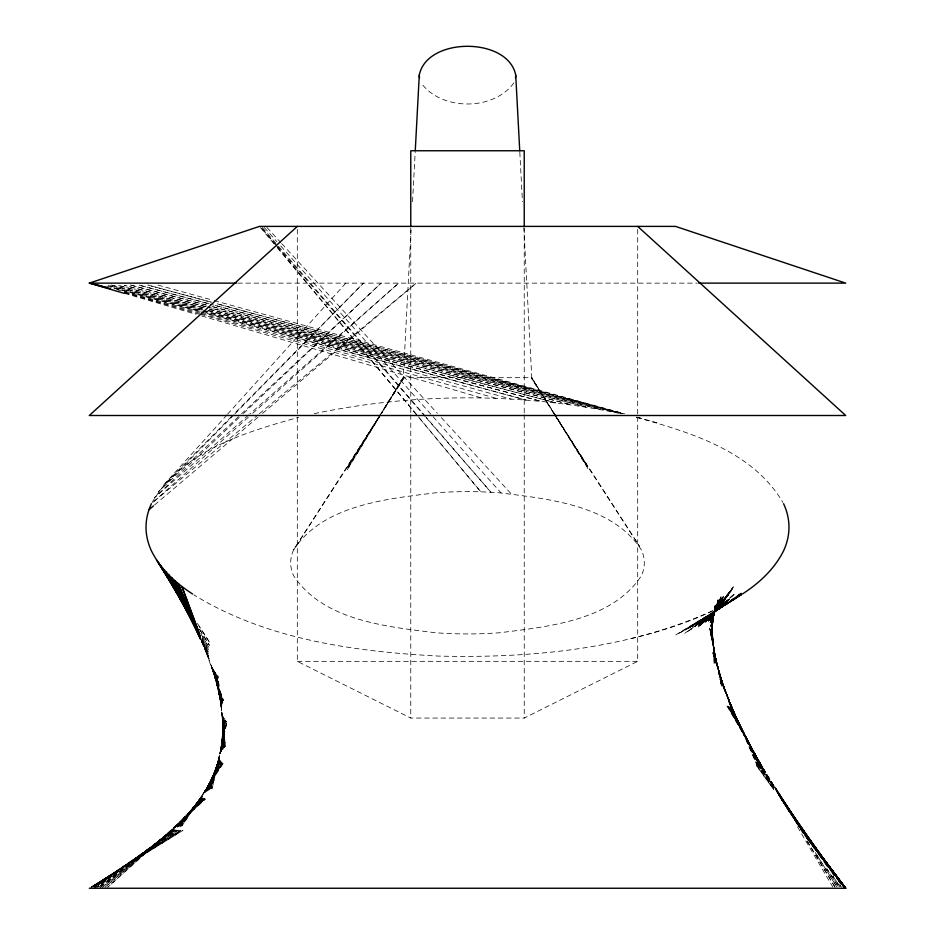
<?xml version="1.0" encoding="UTF-8"?>
<svg xmlns="http://www.w3.org/2000/svg" width="935" height="935" viewBox="0 0 935 935"><rect width="100%" height="100%" fill="white"/><g stroke="black" fill="none" stroke-linecap="round" stroke-linejoin="round"><path stroke-width="0.7" stroke-dasharray="4.67 3.51" d="M712.493 624.732L712.341 638.605L712.236 622.85L715.287 607.645L712.762 621.015M712.306 638.78L712.505 624.919M712.271 638.956L712.528 625.492M712.131 639.505L712.528 625.69M712.084 639.692L713.066 612.483M711.909 640.241L713.113 612.682M712.505 626.66L713.148 612.892M712.493 626.859L713.183 613.091M553.917 413.34L531.197 377.682L586.935 465.408L531.734 377.682L403.207 377.682L381.457 413.469L403.266 377.682L411.166 227.848M412.557 201.668L415.187 152.206M712.47 627.046L713.288 613.711M712.412 627.642L713.312 613.921L711.991 629.839L713.428 616.235L717.659 602.993L713.452 615.955L717.706 602.736L713.545 615.709M713.405 617.088L711.757 630.646L713.428 616.235L717.612 603.239L711.769 619.601L716.666 606.815M711.687 630.856L713.347 617.731M711.488 631.464L713.323 617.953M711.418 631.674L713.3 618.164M711.336 631.873L715.24 605.12M711.173 632.294L715.252 605.342M711.091 632.492L715.275 605.576M713.148 619.25L715.287 605.798M713.101 619.473L715.298 606.266M713.019 619.905L715.31 606.488M712.973 620.127L715.298 607.189M712.821 620.793L715.298 607.411M714.878 611.163L711.617 624.358L714.913 610.929L720.733 598.061L715.146 610.672L703.389 621.389L715.404 610.403L703.728 621.097M711.523 624.58L714.819 611.408L720.651 598.33L715.03 610.929L711.71 624.136L715.006 610.462L722.743 597.874M711.418 624.814L714.772 611.642M711.325 625.036L714.609 612.355M711.009 625.714L714.55 612.589M710.892 625.947L718.08 599.721M710.787 626.169L718.057 599.966L714.352 613.313M710.67 626.403L718.045 600.212M714.282 613.547L717.963 600.971M714.06 614.272L717.94 601.217M713.978 614.505L717.905 601.474M713.896 614.751L717.87 601.731L713.639 615.475L717.753 602.479M711.64 619.847L716.584 607.072M711.512 620.092L716.502 607.329M711.371 620.337L716.409 607.586M711.231 620.583L716.315 607.844M711.091 620.828L716.222 608.101M710.951 621.074L716.023 608.615M710.658 621.565L715.929 608.872L710.518 621.81M715.602 609.643L706.439 621.214M710.366 622.055L721.072 596.705M710.214 622.301L721.002 596.974M710.051 622.546L720.943 597.243M720.873 597.512L715.146 610.672L702.688 621.974L714.445 611.315L722.065 599.277L714.235 611.595L721.925 599.569M714.784 611.443L720.499 598.867L713.861 613.255L719.868 600.761M713.709 613.512L719.775 601.03M713.569 613.781L719.669 601.298M713.428 614.038L719.576 601.567M713.276 614.295L719.471 601.848L712.178 616.107L718.664 603.741M712.014 616.364L718.547 604.01M711.839 616.633L718.419 604.279L711.149 617.661L717.893 605.366M710.974 617.93L717.764 605.635M710.799 618.187L717.624 605.903M710.612 618.444L717.484 606.184M710.425 618.701L717.192 606.721M710.051 619.215L717.051 606.99M709.864 619.484L716.9 607.259M513.864 82.923C493.61 111.008 441.39 111.008 421.136 82.923M709.677 619.741L716.748 607.54L709.478 619.999M152.101 502.504C182.126 451.102 244.713 432.321 298.651 417.326M716.596 607.808L709.081 620.513M708.882 620.782L723.374 596.46M708.683 621.039L723.246 596.74M708.473 621.296L723.129 597.021M715.474 609.702L723 597.313M722.872 597.594L715.298 609.971L705.937 621.752M380.487 414.556L347.072 468.645L380.603 414.556M403.266 377.682L381.211 413.176M722.486 598.435L714.959 610.508L711.886 623.68L715.135 609.515L712.225 622.792L712.587 636.817L712.049 622.114L712.61 636.116M380.44 414.404L347.434 467.033L380.639 414.404M714.784 610.777L722.346 598.716M381.41 413.176L403.803 377.682L348.065 465.408M714.597 611.058L722.206 598.996M404.282 377.682L293.637 549.838A244.023 83.46 0 0 0 293.648 575.738C323.007 620.653 386.658 626.637 435.324 632.738A150.886 51.6 0 0 0 499.676 632.75C548.342 626.637 611.993 620.653 641.363 575.738A244.023 83.46 0 0 0 641.352 549.838C611.993 504.912 548.342 498.928 499.676 492.827A150.886 51.6 0 0 0 435.324 492.827C386.658 498.939 323.007 504.912 293.637 549.838L351.607 460.441M714.06 611.864L721.785 599.849M713.872 612.133L721.493 600.41M713.499 612.67L721.341 600.691M713.3 612.939L721.037 601.252M223.173 763.615L181.986 825.932L202.404 795.089L181.074 826.143L202.287 795.381L180.21 826.341L202.205 795.673L179.391 826.54L202.159 795.965L178.62 826.727L202.159 796.234L177.907 826.914L202.205 796.515L177.229 827.089L202.299 796.772L176.61 827.265L202.427 797.029L175.499 827.604L202.802 797.52L175.009 827.767L203.059 797.754L174.576 827.919L203.351 797.976L174.179 828.071L203.678 798.198L173.84 828.211L204.052 798.408L173.536 828.352L204.461 798.607L173.279 828.492L204.905 798.806L173.069 828.62L205.396 798.993L107.607 887.292L172.718 828.983L104.989 887.315L172.694 829.193L102.605 887.327L172.987 829.485L100.442 887.35M712.914 613.477L720.873 601.532L711.488 615.359L719.728 603.496M202.579 794.773L222.635 763.194L203.047 794.142L222.144 762.773L203.339 793.815L221.689 762.329L203.69 793.476L221.268 761.885L204.075 793.125L220.894 761.429L204.508 792.775L220.555 760.961L204.975 792.424L220.251 760.482L205.49 792.062L219.783 759.5L206.658 791.314L219.608 758.998L207.313 790.928L219.468 758.484L208.002 790.531L219.374 757.958L208.739 790.133L219.328 757.432L209.522 789.736L219.316 756.894L210.352 789.315L219.351 756.345L211.216 788.906L219.421 755.784L212.128 788.474L226.948 721.96L219.69 754.65L226.305 721.247L219.889 754.066L225.709 720.523L220.122 753.481L225.136 719.786L220.403 752.885L224.622 719.05L220.73 752.278L224.143 718.29L221.092 751.67L223.699 717.531L221.501 751.05L223.301 716.759L221.946 750.431L222.951 715.976L222.425 749.8L222.635 715.181L222.951 749.157L222.355 714.387L223.523 748.514L222.121 713.58L224.131 747.86L221.934 712.762L224.774 747.205L221.782 711.944L225.464 746.539L217.867 675.689L221.595 710.273L217.002 674.684L221.572 709.431L216.172 673.667L221.583 708.578L215.401 672.651L221.63 707.725L214.653 671.622L221.724 706.86L213.963 670.582L221.852 705.995L213.309 669.542L222.027 705.119L212.689 668.49L222.238 704.242L212.116 667.438L222.495 703.354L211.59 666.374L222.775 702.454L211.111 665.299L223.114 701.566L210.667 664.224L223.477 700.666L201.668 639.926M711.278 615.627L719.377 604.057M710.857 616.165L719.202 604.337L710.425 616.703L718.851 604.887M710.203 616.971L718.477 605.448M709.758 617.497L718.103 606.009M709.303 618.035L717.729 606.558M708.847 618.561L717.531 606.838L708.146 619.367L716.935 607.668M707.9 619.624L716.736 607.949L707.421 620.162M716.327 608.51L706.942 620.688M715.918 609.059L706.685 620.957L715.707 609.328M706.194 621.483L733.461 586.689M705.691 622.009L733.169 587.285M705.434 622.278L714.632 610.707M714.188 611.256L732.865 587.881M713.732 611.806L732.561 588.477M732.245 589.062L712.809 612.904L700.888 623.435L713.136 612.53M712.341 613.442L731.602 590.254M731.263 590.838L709.887 616.153L729.464 593.772M709.385 616.691L729.09 594.356L705.598 620.466L726.179 598.447L705.025 621.004L725.735 599.031L704.441 621.553L725.279 599.615L703.856 622.091L724.812 600.212L703.249 622.64L724.333 600.808L702.641 623.189L723.842 601.392L702.021 623.738L723.351 601.988L701.402 624.288L722.837 602.584L700.759 624.837L722.323 603.18L700.116 625.386L721.797 603.776L699.462 625.936L721.271 604.384L698.796 626.497L720.721 604.98L698.129 627.046M227.018 414.848L163.122 485.627L232.979 415.011M227.602 414.158L345.81 283.13M233.914 414.883L158.436 491.658L240.459 414.824M234.93 413.843L363.434 283.13L234.007 413.971M708.975 616.446L720.172 605.576M708.672 616.738L719.611 606.184M708.04 617.322L719.331 606.476M707.725 617.603L719.038 606.78M707.409 617.895L718.746 607.084M707.082 618.187L718.162 607.68M239.22 417.477L154.532 497.689L248.687 414.941M243.462 413.469L381.083 283.13L241.534 413.831M706.428 618.771L717.87 607.984L705.773 619.344L717.262 608.591M705.434 619.636L716.958 608.895M705.095 619.928L716.654 609.199M704.768 620.221L716.35 609.503M704.417 620.513L715.719 610.111M702.325 622.266L714.118 611.619L701.975 622.558M701.612 622.85L713.791 611.922M248.348 417.22L152.487 502.738L257.978 414.918M252.707 413.34L398.684 283.13L249.785 413.983M701.25 623.142L713.463 612.226M700.514 623.727L712.797 612.846M700.151 624.019L712.458 613.15M699.777 624.311L712.119 613.453M699.403 624.603L735.494 592.965M711.079 614.365L699.029 624.896M698.644 625.188L734.91 593.62M698.27 625.48L710.74 614.669L743.886 590.967M734.314 594.286L705.2 619.262L729.873 598.891L704.417 619.87L729.206 599.557L703.623 620.478L728.517 600.212L702.828 621.097L727.816 600.878L702.01 621.705L727.114 601.532L701.192 622.324L726.39 602.198L700.362 622.932L725.665 602.853M154.567 504.97L258.095 417.174M262.548 413.399L416.18 283.13L259.1 413.983M100.442 887.35L173.174 829.567L98.491 887.362L173.957 829.801L96.784 887.373L174.307 829.859L95.276 887.397L175.102 829.988L93.968 887.42L176.06 830.093L92.892 887.432L177.171 830.175L92.027 887.444L178.421 830.233L91.361 887.455L180.548 830.303L90.905 887.467M699.52 623.551L724.917 603.519L691.526 629.056M717.788 609.445L688.686 630.891M687.716 631.499L715.217 611.42M714.34 612.074L684.759 633.322M711.64 614.038L712.552 613.383M708.847 615.99L741.35 593.024M741.023 593.456L706.93 617.287L741.502 593.351M740.473 594.041L704.967 618.584L740.941 593.947M741.28 594.777L678.296 633.696L738.802 596.635M741.081 593.83L702.968 619.882L741.56 593.713M740.462 594.426L700.934 621.167L740.929 594.321M741.023 594.228L698.854 622.441L740.59 594.707M741.572 594.029L696.727 623.727L741.069 594.543M740.871 594.648L694.565 624.989L741.537 594.391M741.361 594.461L692.356 626.251L740.754 595.011M740.777 594.976L687.833 628.764L741.537 594.73L685.507 630.015L741.887 594.602L680.738 632.481M92.121 886.707L181.32 830.315L91.84 886.707M91.852 886.731L182.98 830.338L91.759 886.731M675.818 634.912L736.57 598.026C703.611 617.93 666.725 630.132 629.442 638.991M734.291 599.417L717.075 608.779C630.529 649.007 533.02 658.369 438.608 656.078C354.54 651.578 266.674 639.68 193.72 594.777M297.307 417.594L297.307 661.326L410.769 718.057L524.231 718.057L637.693 661.326L637.693 417.594M314.195 413.667C414.871 392.571 520.129 392.571 620.805 413.667M237.689 283.13L697.311 283.13M297.307 661.326L637.693 661.326M636.349 417.326C690.287 432.321 752.874 451.102 782.899 502.504M206.296 306.703L124.332 285.339L206.179 306.925M207.71 307.077L600.597 409.507L211.941 306.61M204.122 307.755L117.892 285.327L203.97 308.047M209.779 309.216L585.836 406.982L207.593 307.299M112.364 285.327L202.661 308.854M208.306 310.326L570.934 404.773L209.615 309.543M131.695 285.35L206.39 304.974M212.035 306.458L615.148 412.347L210.504 304.226L622.394 413.632L216.838 303.723L623.703 413.656M202.194 310.104L107.759 285.339L202.311 310.689M203.596 310.478L555.951 402.892L205.291 309.988M130.269 284.988L206.308 305.126M209.124 303.746L138.602 285L209.089 303.852M110.938 284.988L203.888 309.614M106.882 286.122L201.305 311.18M202.72 311.554L540.956 401.314L203.725 311.075M116.711 289.581L199.693 311.974M201.095 312.36L525.996 400.051L202.509 312.161M211.193 302.157L147.835 285.035L211.205 302.204M636.373 417.08L643.409 418.985M113.895 288.097L201.095 311.787M157.98 285.07L212.853 300.205M214.197 300.579L624.662 413.831M637.308 417.326L656.989 422.76M124.565 292.433L200.464 313.377M201.878 313.763L511.118 399.093M124.507 292.702L199.061 314.137M200.289 314.242L496.392 398.415M124.682 293.38L196.116 314.312M201.715 315.948L481.829 398.018M266.931 227.474L280.722 242.504M281.704 243.579L437.335 413.293M441.285 417.594L511.211 493.855M264.243 227.485L276.853 241.627M280.745 245.975L432.145 415.689M433.115 416.776L501.055 492.932M276.304 245.075L261.04 227.497L417.489 415.678M277.251 246.174L425.133 416.461M426.091 417.559L490.968 492.277L426.173 417.255M262.279 227.497L277.531 245.145M278.478 246.256L425.215 416.145M418.424 416.8L480.835 491.845L418.261 416.8M260.444 227.521L276.316 246.56M277.251 247.681L417.326 415.678M773.561 789.315L756.579 765.765L773.432 789.315M773.759 788.415L757.829 765.823L773.596 788.415M773.818 787.504L758.939 765.917L773.631 787.504M773.748 786.592L759.898 766.01L773.525 786.592M832.886 876.142L840.097 887.034L832.968 876.165M773.409 785.482L760.693 766.139L774.075 786.896L762.154 766.606L773.409 785.225M584.866 462.1L639.633 546.531L554.7 414.567M826.797 868.708L838.601 887.034L826.902 868.732M197.39 623.47L210.001 643.058L199.061 626.041M773.829 785.786L761.347 766.268L773.677 785.984M554.56 414.404L587.566 467.033L554.677 414.404M815.297 852.521L836.883 887.023L816.208 853.795M774.087 786.113L761.826 766.431L773.888 786.323M587.928 468.645L531.793 377.682L523.834 227.848M199.517 629.313L209.405 645.325L199.506 629.185M807.174 841.079L834.943 887.011M807.057 841.009L834.943 887.011M200.791 633.755L208.961 647.581L200.955 633.837M797.508 826.856L832.781 886.999M726.962 706.007L762.305 766.805L728.225 706.322L762.282 767.016L728.809 706.486L762.212 767.132L729.347 706.661L762.095 767.261L729.861 706.848L761.931 767.378L730.328 707.047L761.721 767.506L730.749 707.246L761.464 767.647L731.147 707.444L761.16 767.787L731.497 707.666L760.821 767.927L731.801 707.888L760.424 768.079L732.082 708.111L759.991 768.243L732.304 708.344L758.975 768.558L719.623 678.95M202.264 638.453L208.669 649.837L202.334 638.336M202.416 640.627L208.528 652.092L201.878 639.213M201.668 640.066L208.552 654.325L201.352 639.996L209.078 658.766L200.967 640.265M201.317 640.814L208.739 656.557L201.609 640.604M719.856 679.09L758.39 768.734M732.748 709.104L720.09 679.242L732.795 709.233L720.301 679.406L732.818 709.373L720.511 679.558L732.841 709.513L720.897 679.874L732.841 709.782L721.072 680.037L732.818 709.922L721.236 680.212L732.795 710.074L721.399 680.376L732.76 710.214L721.539 680.54L732.713 710.366L721.68 680.715L732.654 710.518L721.808 680.89L732.21 711.29L712.365 652.303M201.493 640.989L209.592 660.963L202.053 640.697M712.61 652.513L732.093 711.442M722.404 682.164L712.856 652.723L722.451 682.363L713.089 652.946L722.486 682.55L713.312 653.168L722.51 682.749L713.534 653.39L722.521 682.947L713.732 653.612L722.521 683.146L713.931 653.846L722.521 683.345L714.106 654.068L722.498 683.543L714.282 654.301L722.474 683.754L714.445 654.535L722.439 683.964L714.597 654.78L722.381 684.175L714.749 655.014L722.323 684.385L714.878 655.26L722.252 684.595L715.006 655.505L722.171 684.817L715.111 655.751L722.077 685.028L715.217 655.996L721.61 685.916L709.443 628.11M721.458 686.15L709.7 628.402L715.684 658.333L710.588 629.594L715.684 658.602L710.787 629.898L715.672 658.883L710.974 630.213L715.649 659.152L711.149 630.517L715.626 659.432L711.313 630.833L715.579 659.713L711.477 631.148L715.532 659.993L711.617 631.464L715.462 660.274L711.757 631.779L715.392 660.554L711.886 632.095L715.31 660.846L712.061 632.586L715.217 661.138L712.154 632.913L715.111 661.431L712.248 633.24L714.995 661.723L712.33 633.568L714.878 662.015L712.4 633.907L714.737 662.307L712.458 634.234L714.597 662.611L712.505 634.573M714.433 662.915L711.78 621.202M714.095 663.523L711.944 621.74M519.813 152.206L522.443 201.668M712.003 621.927L712.61 635.94M637.693 229.32L637.693 416.133M524.231 228.047L524.231 413.258M524.231 414.719L524.231 718.057M410.769 228.047L410.769 413.258M410.769 414.719L410.769 718.057M297.307 229.32L297.307 416.133M380.697 414.696L346.943 470.235L380.744 414.696M841.383 887.046L839.759 884.65L841.395 887.034M762.317 766.91L727.605 706.159L762.305 766.805M732.841 709.642L720.71 679.722L732.841 709.513"/><path stroke-width="1.4" d="M415.257 150.757L419.277 75.116C426.816 36.699 508.184 36.699 515.723 75.116L519.743 150.757M515.524 77.663L515.723 75.116M297.307 226.399L89.293 415.502L845.707 415.502L637.693 226.399M149.004 509.692L153.457 505.917M742.46 593.97C759.302 583.089 774.566 568.924 783.6 550.785A443.669 151.75 0 0 0 783.6 503.708M124.343 293.38L89.293 283.13L259.486 226.399L675.514 226.399L845.707 283.13L698.737 283.13M89.293 283.13L236.263 283.13M89.293 888.25L845.707 888.25L815.004 847.776L845.614 888.25L807.396 837.374L841.453 883.622L797.321 822.297M90.824 283.13L107.7 287.781M89.678 283.13L110.47 288.716M192.54 593.97C175.698 583.089 160.434 568.924 151.4 550.785A443.669 151.75 0 0 1 151.4 503.708M814.759 847.776L845.707 888.25M808.857 839.677L807.115 837.363L810.633 841.991M807.384 837.374L845.497 888.25L807.63 837.374M803.329 831.601L805.047 833.903M791.384 814.046L794.773 818.756M797.006 822.297L802.066 829.357M803.749 831.718L834.067 874.12M839.116 881.179L840.799 883.54M783.822 802.674L786.335 806.239M788.006 808.611L834.955 875.172M836.626 877.556L840.822 883.493M787.702 808.611L791.022 813.368M793.511 816.933L828.363 866.85M832.501 872.799L834.16 875.172M781.263 798.291L828.41 866.663M830.058 869.059L834.195 875.055M780.982 798.291L782.607 800.699M785.879 805.491L789.14 810.294M790.776 812.69L820.977 857.068M779.451 795.066L822.648 859.207M824.273 861.626L827.533 866.464M782.35 799.904L814.432 848.314M777.371 791.524L816.29 850.768M777.219 791.781L803.188 832.08M804.766 834.523L807.91 839.408M156.39 559.82L171.374 583.078M172.952 585.532L175.312 589.202M173.279 585.929L158.436 562.835L178.982 596.074M174.845 588.36L177.194 592.007M774.612 787.013L776.95 790.671M778.516 793.102L809.733 841.897M778.306 793.383L779.848 795.849M781.379 798.303L792.95 816.793M795.264 820.486L797.567 824.179M775.618 788.579L799.355 826.727M800.886 829.181L803.188 832.875M180.502 598.54L182.021 601.006M178.188 594.415L160.68 565.85L187.421 611.116M180.478 598.143L181.998 600.621M775.664 788.953L777.908 792.67M779.416 795.159L785.412 805.082M786.919 807.571L789.163 811.288M782.186 799.998L784.442 803.726M182.769 602.607L163.122 568.866L193.007 622.009M184.218 605.097L186.404 608.849M190.378 616.609L165.764 571.869L199.704 635.531M193.218 622.488L168.604 574.861L200.686 638.698M194.55 625.059L195.882 627.63M199.786 636.174L171.631 577.842L200.698 639.505M200.417 637.951L174.868 580.799L200.382 638.944M199.739 635.987L178.304 583.744L200.417 638.324M199.529 633.942L181.939 586.654L199.646 634.456M419.277 75.116L419.476 77.663M524.231 226.586L524.231 150.757L410.769 150.757L410.769 226.586M844.854 888.25L843.148 885.936L844.854 888.25M780.748 797.485L779.147 795.066L780.678 797.508"/></g></svg>
